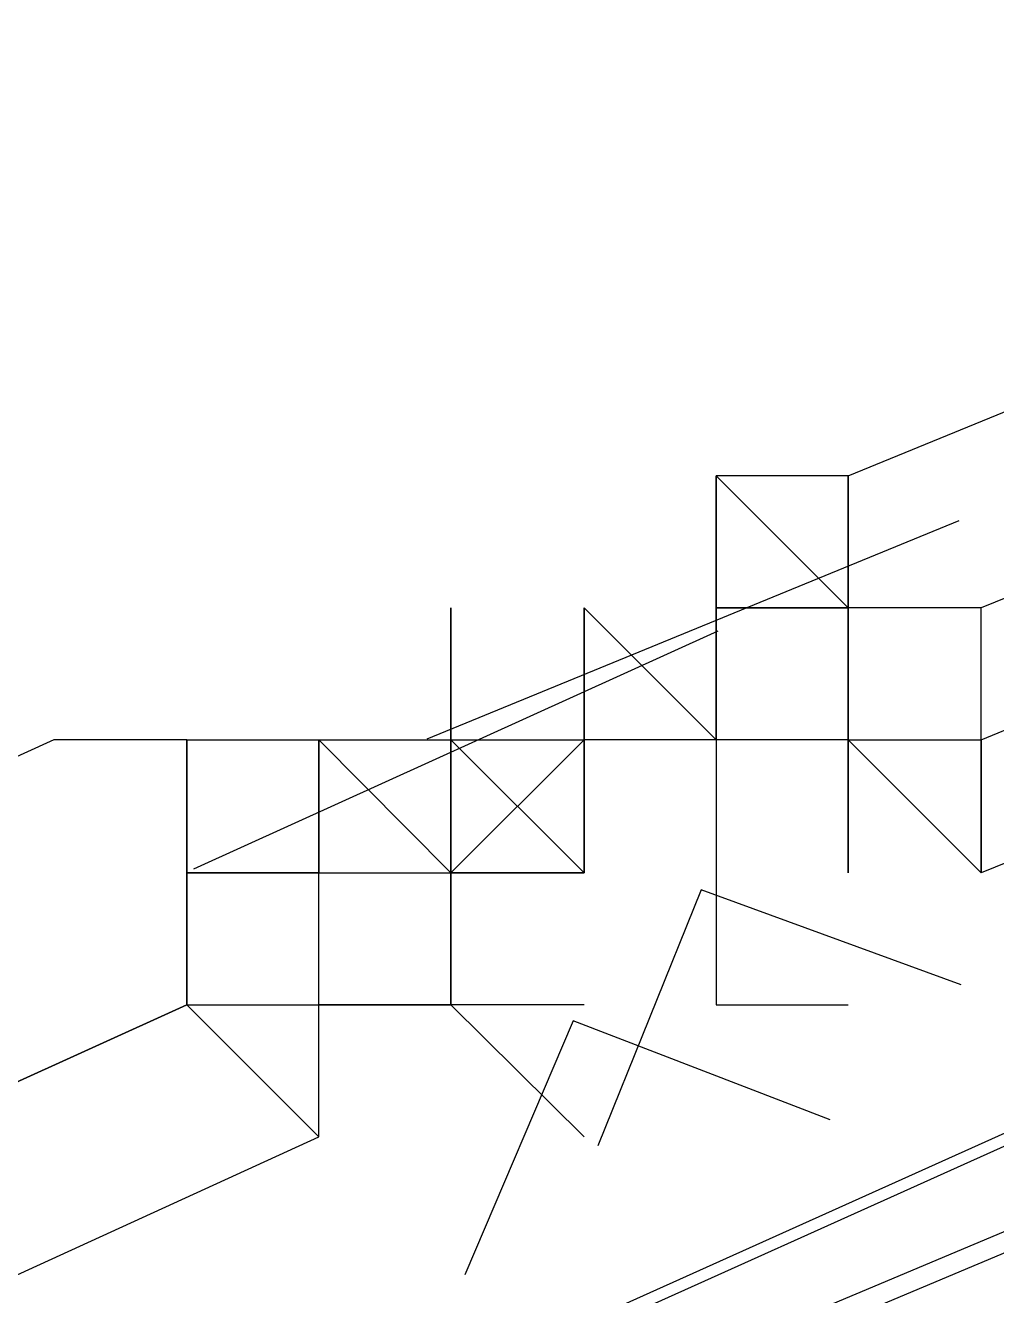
# Model space of a CAD drawing. Header units: feet. Extents: x -84 to 198, y -22 to 181.
# Drawn here: x 44.5704 to 44.6683, y 145.1618 to 145.2898 of the extents above; entities that cross this region are included whole.
import ezdxf

# ---------------------------------------------------------------- set-up
doc = ezdxf.new("R2010")
doc.units = ezdxf.units.FT
doc.layers.add('A-LINEA', color=7, linetype='CONTINUOUS')

msp = doc.modelspace()

# ---------------------------------------------------------------- linework, layer by layer
at = {"layer": 'A-LINEA'}
for p, q in [((44.6533, 145.2444), (44.64, 145.2444)), ((44.64, 145.2444), (44.64, 145.2311)), ((44.64, 145.2311), (44.64, 145.2444)), ((44.6533, 145.2444), (44.64, 145.2444)), ((44.64, 145.2444), (44.64, 145.2311)), ((44.64, 145.2311), (44.64, 145.2444)), ((44.6533, 145.2444), (44.6533, 145.2444)), ((44.6533, 145.2444), (44.6533, 145.2444)), ((44.6533, 145.2444), (44.6533, 145.2311)), ((44.6533, 145.2444), (44.6533, 145.2444)), ((44.6533, 145.2444), (44.6533, 145.2444)), ((44.6533, 145.2444), (44.6533, 145.2311)), ((44.6109, 145.2179), (44.6645, 145.2399)), ((44.6109, 145.2179), (44.6645, 145.2399)), ((44.6133, 145.2178), (44.6133, 145.2311)), ((44.6133, 145.2311), (44.6133, 145.2311)), ((44.6133, 145.2311), (44.6133, 145.2178)), ((44.6133, 145.2311), (44.6133, 145.2311)), ((44.6133, 145.2311), (44.6133, 145.2311)), ((44.6133, 145.2311), (44.6133, 145.2311)), ((44.6133, 145.2178), (44.6133, 145.2311)), ((44.6133, 145.2311), (44.6133, 145.2311)), ((44.6133, 145.2311), (44.6133, 145.2178)), ((44.6133, 145.2311), (44.6133, 145.2311)), ((44.6133, 145.2311), (44.6133, 145.2311)), ((44.6133, 145.2311), (44.6133, 145.2311)), ((44.6267, 145.2311), (44.6267, 145.2311)), ((44.6267, 145.2311), (44.6267, 145.2311)), ((44.6267, 145.2311), (44.6267, 145.2311)), ((44.6267, 145.2311), (44.6267, 145.2311)), ((44.6267, 145.2311), (44.6267, 145.2311)), ((44.6267, 145.2311), (44.6267, 145.2311)), ((44.6267, 145.2311), (44.6267, 145.2311)), ((44.6267, 145.2311), (44.6267, 145.2311)), ((44.6267, 145.2311), (44.6267, 145.2311)), ((44.6267, 145.2311), (44.6267, 145.2311)), ((44.6267, 145.2311), (44.6267, 145.2178)), ((44.6267, 145.2311), (44.6267, 145.2311)), ((44.6267, 145.2311), (44.6267, 145.2311)), ((44.6267, 145.2311), (44.6267, 145.2311)), ((44.6267, 145.2178), (44.6267, 145.2311)), ((44.6267, 145.2311), (44.6267, 145.2311)), ((44.6267, 145.2311), (44.6267, 145.2311)), ((44.6267, 145.2178), (44.6267, 145.2311)), ((44.6267, 145.2311), (44.6267, 145.2311)), ((44.6267, 145.2311), (44.6267, 145.2311)), ((44.6267, 145.2311), (44.6267, 145.2311)), ((44.6267, 145.2311), (44.6267, 145.2311)), ((44.6267, 145.2311), (44.6267, 145.2311)), ((44.6267, 145.2178), (44.6267, 145.2311)), ((44.6267, 145.2311), (44.6267, 145.2311)), ((44.6267, 145.2311), (44.6267, 145.2311)), ((44.6267, 145.2178), (44.6267, 145.2311)), ((44.6267, 145.2178), (44.6267, 145.2311)), ((44.6267, 145.2311), (44.6267, 145.2311)), ((44.6267, 145.2311), (44.6267, 145.2311)), ((44.6267, 145.2311), (44.6267, 145.2311)), ((44.6267, 145.2311), (44.6267, 145.2311)), ((44.6267, 145.2311), (44.6267, 145.2311)), ((44.6267, 145.2311), (44.6267, 145.2311)), ((44.6267, 145.2311), (44.6267, 145.2311)), ((44.6267, 145.2311), (44.6267, 145.2311)), ((44.6267, 145.2311), (44.6267, 145.2311)), ((44.6267, 145.2311), (44.6267, 145.2311)), ((44.6267, 145.2311), (44.6267, 145.2311)), ((44.6267, 145.2311), (44.6267, 145.2311)), ((44.6267, 145.2311), (44.6267, 145.2311)), ((44.6267, 145.2311), (44.6267, 145.2311)), ((44.6267, 145.2311), (44.6267, 145.2311)), ((44.6267, 145.2311), (44.6267, 145.2311)), ((44.6267, 145.2311), (44.6267, 145.2311)), ((44.6267, 145.2311), (44.6267, 145.2178)), ((44.6267, 145.2311), (44.6267, 145.2311)), ((44.6267, 145.2311), (44.6267, 145.2311)), ((44.6267, 145.2311), (44.6267, 145.2311)), ((44.6267, 145.2178), (44.6267, 145.2311)), ((44.6267, 145.2311), (44.6267, 145.2311)), ((44.6267, 145.2311), (44.6267, 145.2311)), ((44.6267, 145.2178), (44.6267, 145.2311)), ((44.6267, 145.2311), (44.6267, 145.2311)), ((44.6267, 145.2311), (44.6267, 145.2311)), ((44.6267, 145.2311), (44.6267, 145.2311)), ((44.6267, 145.2311), (44.6267, 145.2311)), ((44.6267, 145.2311), (44.6267, 145.2311)), ((44.6267, 145.2178), (44.6267, 145.2311)), ((44.6267, 145.2311), (44.6267, 145.2311)), ((44.6267, 145.2311), (44.6267, 145.2311)), ((44.6267, 145.2178), (44.6267, 145.2311)), ((44.6267, 145.2178), (44.6267, 145.2311)), ((44.6267, 145.2311), (44.6267, 145.2311)), ((44.6267, 145.2311), (44.6267, 145.2311)), ((44.6267, 145.2311), (44.6267, 145.2311)), ((44.6267, 145.2311), (44.6267, 145.2311)), ((44.6267, 145.2311), (44.6267, 145.2311)), ((44.6267, 145.2311), (44.6267, 145.2311)), ((44.6267, 145.2311), (44.6267, 145.2311)), ((44.64, 145.2311), (44.64, 145.2311)), ((44.64, 145.2311), (44.64, 145.2311)), ((44.64, 145.2311), (44.64, 145.2311)), ((44.64, 145.2311), (44.64, 145.2311)), ((44.64, 145.2311), (44.64, 145.2311)), ((44.64, 145.2311), (44.64, 145.2311)), ((44.64, 145.2178), (44.64, 145.2311)), ((44.64, 145.2311), (44.64, 145.2311)), ((44.64, 145.2311), (44.64, 145.2311)), ((44.64, 145.2311), (44.64, 145.2311)), ((44.64, 145.2311), (44.64, 145.2311)), ((44.6533, 145.2311), (44.64, 145.2311)), ((44.6533, 145.2311), (44.64, 145.2311)), ((44.6533, 145.2311), (44.64, 145.2311)), ((44.64, 145.2311), (44.64, 145.2311)), ((44.64, 145.2311), (44.64, 145.2311)), ((44.64, 145.2311), (44.64, 145.2311)), ((44.64, 145.2311), (44.64, 145.2311)), ((44.64, 145.2311), (44.64, 145.2311)), ((44.64, 145.2311), (44.64, 145.2311)), ((44.64, 145.2311), (44.64, 145.2311)), ((44.64, 145.2311), (44.64, 145.2311)), ((44.64, 145.2311), (44.64, 145.2311)), ((44.64, 145.2311), (44.64, 145.2311)), ((44.64, 145.2311), (44.64, 145.2311)), ((44.64, 145.2311), (44.64, 145.2178)), ((44.64, 145.2311), (44.64, 145.2311)), ((44.64, 145.2311), (44.64, 145.2311)), ((44.64, 145.2311), (44.64, 145.2311)), ((44.64, 145.2311), (44.64, 145.2311)), ((44.64, 145.2311), (44.64, 145.2311)), ((44.64, 145.2311), (44.64, 145.2311)), ((44.64, 145.2311), (44.64, 145.2311)), ((44.64, 145.2311), (44.64, 145.2311)), ((44.64, 145.2311), (44.64, 145.2311)), ((44.64, 145.2311), (44.64, 145.2311)), ((44.64, 145.2311), (44.64, 145.2311)), ((44.64, 145.2311), (44.64, 145.2311)), ((44.64, 145.2311), (44.64, 145.2311)), ((44.64, 145.2178), (44.64, 145.2311)), ((44.64, 145.2311), (44.64, 145.2311)), ((44.64, 145.2311), (44.64, 145.2311)), ((44.64, 145.2311), (44.64, 145.2311)), ((44.64, 145.2311), (44.64, 145.2311)), ((44.6533, 145.2311), (44.64, 145.2311)), ((44.6533, 145.2311), (44.64, 145.2311)), ((44.6533, 145.2311), (44.64, 145.2311)), ((44.64, 145.2311), (44.64, 145.2311)), ((44.64, 145.2311), (44.64, 145.2311)), ((44.64, 145.2311), (44.64, 145.2311)), ((44.64, 145.2311), (44.64, 145.2311)), ((44.64, 145.2311), (44.64, 145.2311)), ((44.64, 145.2311), (44.64, 145.2311)), ((44.64, 145.2311), (44.64, 145.2311)), ((44.64, 145.2311), (44.64, 145.2311)), ((44.64, 145.2311), (44.64, 145.2311)), ((44.64, 145.2311), (44.64, 145.2311)), ((44.64, 145.2311), (44.64, 145.2311)), ((44.64, 145.2311), (44.64, 145.2178)), ((44.64, 145.2311), (44.64, 145.2311)), ((44.64, 145.2311), (44.64, 145.2311)), ((44.64, 145.2311), (44.64, 145.2311)), ((44.64, 145.2311), (44.64, 145.2311)), ((44.64, 145.2311), (44.64, 145.2311)), ((44.64, 145.2311), (44.64, 145.2311)), ((44.64, 145.2311), (44.64, 145.2311)), ((44.6533, 145.2178), (44.6533, 145.2311)), ((44.6533, 145.2311), (44.6533, 145.2311)), ((44.6533, 145.2311), (44.6533, 145.2311)), ((44.6533, 145.2311), (44.6533, 145.2311)), ((44.6533, 145.2311), (44.6533, 145.2311)), ((44.6533, 145.2311), (44.6533, 145.2311)), ((44.6533, 145.2311), (44.6533, 145.2311)), ((44.6533, 145.2311), (44.6533, 145.2311)), ((44.6533, 145.2311), (44.6533, 145.2311)), ((44.6533, 145.2311), (44.6533, 145.2311)), ((44.6533, 145.2311), (44.6533, 145.2311)), ((44.6533, 145.2311), (44.6533, 145.2311)), ((44.6533, 145.2311), (44.6533, 145.2311)), ((44.6533, 145.2311), (44.6533, 145.2311)), ((44.6533, 145.2311), (44.6533, 145.2311)), ((44.6533, 145.2311), (44.6533, 145.2311)), ((44.6533, 145.2311), (44.6533, 145.2311)), ((44.6533, 145.2311), (44.6533, 145.2311)), ((44.6533, 145.2311), (44.6533, 145.2311)), ((44.6533, 145.2311), (44.6533, 145.2311)), ((44.6533, 145.2311), (44.6533, 145.2311)), ((44.6533, 145.2311), (44.6533, 145.2178)), ((44.6533, 145.2178), (44.6533, 145.2311)), ((44.6533, 145.2311), (44.6533, 145.2311)), ((44.6533, 145.2311), (44.6533, 145.2311)), ((44.6533, 145.2311), (44.6533, 145.2311)), ((44.6533, 145.2311), (44.6533, 145.2311)), ((44.6533, 145.2311), (44.6533, 145.2311)), ((44.6533, 145.2311), (44.6533, 145.2311)), ((44.6533, 145.2311), (44.6533, 145.2311)), ((44.6533, 145.2311), (44.6533, 145.2311)), ((44.6533, 145.2311), (44.6533, 145.2311)), ((44.6533, 145.2311), (44.6533, 145.2311)), ((44.6533, 145.2311), (44.6533, 145.2311)), ((44.6533, 145.2311), (44.6533, 145.2311)), ((44.6533, 145.2311), (44.6533, 145.2311)), ((44.6533, 145.2311), (44.6533, 145.2311)), ((44.6533, 145.2311), (44.6533, 145.2311)), ((44.6533, 145.2311), (44.6533, 145.2311)), ((44.6533, 145.2311), (44.6533, 145.2311)), ((44.6533, 145.2311), (44.6533, 145.2311)), ((44.6533, 145.2311), (44.6533, 145.2311)), ((44.6533, 145.2311), (44.6533, 145.2311)), ((44.6533, 145.2311), (44.6533, 145.2178)), ((44.5874, 145.2048), (44.6402, 145.2288)), ((44.5874, 145.2048), (44.6402, 145.2288)), ((44.5867, 145.2178), (44.5867, 145.2178)), ((44.5867, 145.2044), (44.5867, 145.2178)), ((44.5867, 145.2178), (44.5867, 145.2178)), ((44.5867, 145.2178), (44.6, 145.2178)), ((44.5867, 145.2178), (44.5867, 145.2044)), ((44.5867, 145.2178), (44.5867, 145.2178)), ((44.5867, 145.2044), (44.5867, 145.2178)), ((44.5867, 145.2178), (44.5867, 145.2178)), ((44.5867, 145.2178), (44.5867, 145.2178)), ((44.5867, 145.2178), (44.5867, 145.2178)), ((44.5867, 145.2178), (44.5867, 145.2178)), ((44.5867, 145.2178), (44.5867, 145.2178)), ((44.5867, 145.2178), (44.5867, 145.2178)), ((44.5867, 145.2044), (44.5867, 145.2178)), ((44.5867, 145.2178), (44.5867, 145.2178)), ((44.5867, 145.2178), (44.6, 145.2178)), ((44.5867, 145.2178), (44.5867, 145.2044)), ((44.5867, 145.2178), (44.5867, 145.2178)), ((44.5867, 145.2044), (44.5867, 145.2178)), ((44.5867, 145.2178), (44.5867, 145.2178)), ((44.5867, 145.2178), (44.5867, 145.2178)), ((44.5867, 145.2178), (44.5867, 145.2178)), ((44.5867, 145.2178), (44.5867, 145.2178)), ((44.5867, 145.2178), (44.5867, 145.2178)), ((44.6, 145.2178), (44.6, 145.2178)), ((44.6, 145.2178), (44.6, 145.2178)), ((44.6, 145.2178), (44.6133, 145.2178)), ((44.6, 145.2178), (44.6133, 145.2178)), ((44.6, 145.2178), (44.6133, 145.2178)), ((44.6, 145.2178), (44.6, 145.2178)), ((44.6, 145.2178), (44.6, 145.2178)), ((44.6, 145.2178), (44.6, 145.2178)), ((44.6, 145.2178), (44.6133, 145.2178)), ((44.6, 145.2044), (44.6, 145.2178)), ((44.6, 145.2178), (44.6, 145.2178)), ((44.6, 145.2178), (44.6, 145.2178)), ((44.6, 145.2178), (44.6, 145.2178)), ((44.6, 145.2178), (44.6, 145.2178)), ((44.6, 145.2178), (44.6, 145.2178)), ((44.6, 145.2178), (44.6, 145.2178)), ((44.6, 145.2178), (44.6, 145.2178)), ((44.6, 145.2178), (44.6, 145.2178)), ((44.6, 145.2178), (44.6, 145.2178)), ((44.6, 145.2178), (44.6, 145.2044)), ((44.6, 145.2178), (44.6, 145.2178)), ((44.6, 145.2178), (44.6, 145.2178)), ((44.6, 145.2178), (44.6, 145.2178)), ((44.6, 145.2178), (44.6, 145.2044)), ((44.6, 145.2178), (44.6, 145.2044)), ((44.6, 145.2178), (44.6, 145.2044)), ((44.6, 145.2178), (44.6, 145.2044)), ((44.6, 145.2178), (44.6, 145.2178)), ((44.6, 145.2178), (44.6, 145.2178)), ((44.6, 145.2178), (44.6, 145.2178)), ((44.6, 145.2178), (44.6, 145.2178)), ((44.6, 145.2178), (44.6, 145.2178)), ((44.6, 145.2178), (44.6, 145.2178)), ((44.6, 145.2178), (44.6133, 145.2178)), ((44.6, 145.2178), (44.6133, 145.2178)), ((44.6, 145.2178), (44.6133, 145.2178)), ((44.6, 145.2178), (44.6, 145.2178)), ((44.6, 145.2178), (44.6, 145.2178)), ((44.6, 145.2178), (44.6, 145.2178)), ((44.6, 145.2178), (44.6133, 145.2178)), ((44.6, 145.2044), (44.6, 145.2178)), ((44.6, 145.2178), (44.6, 145.2178)), ((44.6, 145.2178), (44.6, 145.2178)), ((44.6, 145.2178), (44.6, 145.2178)), ((44.6, 145.2178), (44.6, 145.2178)), ((44.6, 145.2178), (44.6, 145.2178)), ((44.6, 145.2178), (44.6, 145.2178)), ((44.6, 145.2178), (44.6, 145.2178)), ((44.6, 145.2178), (44.6, 145.2178)), ((44.6, 145.2178), (44.6, 145.2178)), ((44.6, 145.2178), (44.6, 145.2044)), ((44.6, 145.2178), (44.6, 145.2178)), ((44.6, 145.2178), (44.6, 145.2178)), ((44.6, 145.2178), (44.6, 145.2178)), ((44.6, 145.2178), (44.6, 145.2044)), ((44.6, 145.2178), (44.6, 145.2044)), ((44.6, 145.2178), (44.6, 145.2044)), ((44.6, 145.2178), (44.6, 145.2044)), ((44.6, 145.2178), (44.6, 145.2178)), ((44.6, 145.2178), (44.6, 145.2178)), ((44.6, 145.2178), (44.6, 145.2178)), ((44.6, 145.2178), (44.6, 145.2178)), ((44.6133, 145.2178), (44.6133, 145.2178)), ((44.6133, 145.2178), (44.6133, 145.2178)), ((44.6133, 145.2178), (44.6133, 145.2178)), ((44.6133, 145.2178), (44.6133, 145.2178)), ((44.6133, 145.2178), (44.6133, 145.2178)), ((44.6133, 145.2178), (44.6133, 145.2178)), ((44.6133, 145.2178), (44.6133, 145.2178)), ((44.6133, 145.2178), (44.6133, 145.2178)), ((44.6133, 145.2178), (44.6133, 145.2178)), ((44.6133, 145.2178), (44.6133, 145.2178)), ((44.6133, 145.2178), (44.6133, 145.2178)), ((44.6133, 145.2178), (44.6133, 145.2178)), ((44.6133, 145.2178), (44.6133, 145.2178)), ((44.6133, 145.2178), (44.6133, 145.2178)), ((44.6133, 145.2178), (44.6133, 145.2178)), ((44.6133, 145.2178), (44.6133, 145.2178)), ((44.6133, 145.2178), (44.6133, 145.2178)), ((44.6133, 145.2178), (44.6133, 145.2178)), ((44.6133, 145.2178), (44.6133, 145.2178)), ((44.6133, 145.2178), (44.6133, 145.2178)), ((44.6133, 145.2178), (44.6133, 145.2178)), ((44.6133, 145.2178), (44.6133, 145.2178)), ((44.6133, 145.2178), (44.6133, 145.2178)), ((44.6133, 145.2178), (44.6133, 145.2178)), ((44.6133, 145.2178), (44.6133, 145.2178)), ((44.6133, 145.2178), (44.6133, 145.2178)), ((44.6133, 145.2178), (44.6133, 145.2178)), ((44.6133, 145.2178), (44.6133, 145.2178)), ((44.6133, 145.2178), (44.6133, 145.2178)), ((44.6133, 145.2178), (44.6133, 145.2178)), ((44.6133, 145.2178), (44.6133, 145.2178)), ((44.6133, 145.2178), (44.6133, 145.2178)), ((44.6133, 145.2178), (44.6133, 145.2178)), ((44.6133, 145.2178), (44.6133, 145.2178)), ((44.6133, 145.2178), (44.6133, 145.2178)), ((44.6133, 145.2178), (44.6133, 145.2178)), ((44.6133, 145.2178), (44.6133, 145.2178)), ((44.6133, 145.2178), (44.6133, 145.2178)), ((44.6133, 145.2178), (44.6133, 145.2178)), ((44.6133, 145.2178), (44.6133, 145.2178)), ((44.6133, 145.2178), (44.6133, 145.2178)), ((44.6133, 145.2178), (44.6133, 145.2178)), ((44.6133, 145.2178), (44.6133, 145.2178)), ((44.6133, 145.2044), (44.6133, 145.2178)), ((44.6133, 145.2178), (44.6133, 145.2178)), ((44.6133, 145.2178), (44.6133, 145.2178)), ((44.6133, 145.2178), (44.6133, 145.2178)), ((44.6133, 145.2178), (44.6133, 145.2178)), ((44.6133, 145.2178), (44.6267, 145.2178)), ((44.6133, 145.2178), (44.6133, 145.2044)), ((44.6133, 145.2178), (44.6133, 145.2178)), ((44.6133, 145.2178), (44.6133, 145.2178)), ((44.6133, 145.2178), (44.6133, 145.2178)), ((44.6133, 145.2178), (44.6133, 145.2178)), ((44.6133, 145.2178), (44.6133, 145.2178)), ((44.6133, 145.2178), (44.6133, 145.2178)), ((44.6133, 145.2178), (44.6133, 145.2178)), ((44.6133, 145.2178), (44.6133, 145.2178)), ((44.6133, 145.2178), (44.6133, 145.2178)), ((44.6133, 145.2178), (44.6133, 145.2178)), ((44.6133, 145.2178), (44.6133, 145.2178)), ((44.6133, 145.2178), (44.6133, 145.2178)), ((44.6133, 145.2178), (44.6133, 145.2178)), ((44.6133, 145.2178), (44.6133, 145.2178)), ((44.6133, 145.2178), (44.6133, 145.2178)), ((44.6133, 145.2178), (44.6133, 145.2178)), ((44.6133, 145.2178), (44.6133, 145.2178)), ((44.6133, 145.2178), (44.6133, 145.2178)), ((44.6133, 145.2178), (44.6133, 145.2178)), ((44.6133, 145.2178), (44.6133, 145.2178)), ((44.6133, 145.2178), (44.6133, 145.2178)), ((44.6133, 145.2178), (44.6133, 145.2178)), ((44.6133, 145.2178), (44.6133, 145.2178)), ((44.6133, 145.2178), (44.6133, 145.2178)), ((44.6133, 145.2178), (44.6133, 145.2178)), ((44.6133, 145.2178), (44.6133, 145.2178)), ((44.6133, 145.2178), (44.6133, 145.2178)), ((44.6133, 145.2178), (44.6133, 145.2178)), ((44.6133, 145.2178), (44.6133, 145.2178)), ((44.6133, 145.2178), (44.6133, 145.2178)), ((44.6133, 145.2178), (44.6133, 145.2178)), ((44.6133, 145.2178), (44.6133, 145.2178)), ((44.6133, 145.2178), (44.6133, 145.2178)), ((44.6133, 145.2178), (44.6133, 145.2178)), ((44.6133, 145.2178), (44.6133, 145.2178)), ((44.6133, 145.2178), (44.6133, 145.2178)), ((44.6133, 145.2178), (44.6133, 145.2178)), ((44.6133, 145.2178), (44.6133, 145.2178)), ((44.6133, 145.2178), (44.6133, 145.2178)), ((44.6133, 145.2178), (44.6133, 145.2178)), ((44.6133, 145.2178), (44.6133, 145.2178)), ((44.6133, 145.2178), (44.6133, 145.2178)), ((44.6133, 145.2178), (44.6133, 145.2178)), ((44.6133, 145.2178), (44.6133, 145.2178)), ((44.6133, 145.2178), (44.6133, 145.2178)), ((44.6133, 145.2178), (44.6133, 145.2178)), ((44.6133, 145.2178), (44.6133, 145.2178)), ((44.6133, 145.2178), (44.6133, 145.2178)), ((44.6133, 145.2178), (44.6133, 145.2178)), ((44.6133, 145.2178), (44.6133, 145.2178)), ((44.6133, 145.2178), (44.6133, 145.2178)), ((44.6133, 145.2044), (44.6133, 145.2178)), ((44.6133, 145.2178), (44.6133, 145.2178)), ((44.6133, 145.2178), (44.6133, 145.2178)), ((44.6133, 145.2178), (44.6133, 145.2178)), ((44.6133, 145.2178), (44.6133, 145.2178)), ((44.6133, 145.2178), (44.6267, 145.2178)), ((44.6133, 145.2178), (44.6133, 145.2044)), ((44.6133, 145.2178), (44.6133, 145.2178)), ((44.6133, 145.2178), (44.6133, 145.2178)), ((44.6133, 145.2178), (44.6133, 145.2178)), ((44.6133, 145.2178), (44.6133, 145.2178)), ((44.6133, 145.2178), (44.6133, 145.2178)), ((44.6133, 145.2178), (44.6133, 145.2178)), ((44.6133, 145.2178), (44.6133, 145.2178)), ((44.6133, 145.2178), (44.6133, 145.2178)), ((44.6267, 145.2178), (44.6267, 145.2178)), ((44.64, 145.2178), (44.6267, 145.2178)), ((44.6267, 145.2044), (44.6267, 145.2178)), ((44.6267, 145.2178), (44.6267, 145.2178)), ((44.6267, 145.2178), (44.6267, 145.2178)), ((44.64, 145.2178), (44.6267, 145.2178)), ((44.6267, 145.2178), (44.6267, 145.2178)), ((44.64, 145.2178), (44.6267, 145.2178)), ((44.6267, 145.2178), (44.6267, 145.2178)), ((44.6267, 145.2178), (44.6267, 145.2178)), ((44.6267, 145.2178), (44.6267, 145.2178)), ((44.6267, 145.2178), (44.6267, 145.2178)), ((44.6267, 145.2178), (44.6267, 145.2178)), ((44.6267, 145.2178), (44.6267, 145.2178)), ((44.6267, 145.2178), (44.6267, 145.2178)), ((44.6267, 145.2178), (44.6267, 145.2178)), ((44.6267, 145.2178), (44.6267, 145.2178)), ((44.6267, 145.2178), (44.6267, 145.2178)), ((44.6267, 145.2178), (44.6267, 145.2178)), ((44.6267, 145.2178), (44.6267, 145.2178)), ((44.6267, 145.2178), (44.6267, 145.2178)), ((44.6267, 145.2178), (44.6267, 145.2178)), ((44.64, 145.2178), (44.6267, 145.2178)), ((44.6267, 145.2178), (44.6267, 145.2178)), ((44.6267, 145.2178), (44.6267, 145.2044)), ((44.6267, 145.2178), (44.6267, 145.2178)), ((44.6267, 145.2178), (44.6267, 145.2178)), ((44.6267, 145.2178), (44.6267, 145.2178)), ((44.6267, 145.2178), (44.6267, 145.2178)), ((44.6267, 145.2044), (44.6267, 145.2178)), ((44.6267, 145.2178), (44.6267, 145.2178)), ((44.6267, 145.2178), (44.6267, 145.2178)), ((44.6267, 145.2178), (44.6267, 145.2178)), ((44.6267, 145.2178), (44.6267, 145.2178)), ((44.6267, 145.2178), (44.6267, 145.2178)), ((44.6267, 145.2178), (44.6267, 145.2178)), ((44.6267, 145.2178), (44.6267, 145.2178)), ((44.6267, 145.2178), (44.6267, 145.2178)), ((44.6267, 145.2178), (44.6267, 145.2178)), ((44.6267, 145.2178), (44.6267, 145.2178)), ((44.6267, 145.2178), (44.6267, 145.2178)), ((44.6267, 145.2178), (44.6267, 145.2178)), ((44.6267, 145.2178), (44.6267, 145.2178)), ((44.6267, 145.2178), (44.6267, 145.2044)), ((44.6267, 145.2178), (44.6267, 145.2178)), ((44.6267, 145.2178), (44.6267, 145.2178)), ((44.6267, 145.2178), (44.6267, 145.2178)), ((44.6267, 145.2178), (44.6267, 145.2178)), ((44.6267, 145.2178), (44.6267, 145.2178)), ((44.6267, 145.2178), (44.6267, 145.2178)), ((44.6267, 145.2178), (44.6267, 145.2178)), ((44.6267, 145.2178), (44.6267, 145.2178)), ((44.6267, 145.2178), (44.6267, 145.2178)), ((44.64, 145.2178), (44.6267, 145.2178)), ((44.6267, 145.2044), (44.6267, 145.2178)), ((44.6267, 145.2178), (44.6267, 145.2178)), ((44.6267, 145.2178), (44.6267, 145.2178)), ((44.64, 145.2178), (44.6267, 145.2178)), ((44.6267, 145.2178), (44.6267, 145.2178)), ((44.64, 145.2178), (44.6267, 145.2178)), ((44.6267, 145.2178), (44.6267, 145.2178)), ((44.6267, 145.2178), (44.6267, 145.2178)), ((44.6267, 145.2178), (44.6267, 145.2178)), ((44.6267, 145.2178), (44.6267, 145.2178)), ((44.6267, 145.2178), (44.6267, 145.2178)), ((44.6267, 145.2178), (44.6267, 145.2178)), ((44.6267, 145.2178), (44.6267, 145.2178)), ((44.6267, 145.2178), (44.6267, 145.2178)), ((44.6267, 145.2178), (44.6267, 145.2178)), ((44.6267, 145.2178), (44.6267, 145.2178)), ((44.6267, 145.2178), (44.6267, 145.2178)), ((44.6267, 145.2178), (44.6267, 145.2178)), ((44.6267, 145.2178), (44.6267, 145.2178)), ((44.6267, 145.2178), (44.6267, 145.2178)), ((44.64, 145.2178), (44.6267, 145.2178)), ((44.6267, 145.2178), (44.6267, 145.2178)), ((44.6267, 145.2178), (44.6267, 145.2044)), ((44.6267, 145.2178), (44.6267, 145.2178)), ((44.6267, 145.2178), (44.6267, 145.2178)), ((44.6267, 145.2178), (44.6267, 145.2178)), ((44.6267, 145.2178), (44.6267, 145.2178)), ((44.6267, 145.2044), (44.6267, 145.2178)), ((44.6267, 145.2178), (44.6267, 145.2178)), ((44.6267, 145.2178), (44.6267, 145.2178)), ((44.6267, 145.2178), (44.6267, 145.2178)), ((44.6267, 145.2178), (44.6267, 145.2178)), ((44.6267, 145.2178), (44.6267, 145.2178)), ((44.6267, 145.2178), (44.6267, 145.2178)), ((44.6267, 145.2178), (44.6267, 145.2178)), ((44.6267, 145.2178), (44.6267, 145.2178)), ((44.6267, 145.2178), (44.6267, 145.2178)), ((44.6267, 145.2178), (44.6267, 145.2178)), ((44.6267, 145.2178), (44.6267, 145.2178)), ((44.6267, 145.2178), (44.6267, 145.2178)), ((44.6267, 145.2178), (44.6267, 145.2178)), ((44.6267, 145.2178), (44.6267, 145.2044)), ((44.6267, 145.2178), (44.6267, 145.2178)), ((44.6267, 145.2178), (44.6267, 145.2178)), ((44.6267, 145.2178), (44.6267, 145.2178)), ((44.6267, 145.2178), (44.6267, 145.2178)), ((44.6267, 145.2178), (44.6267, 145.2178)), ((44.6267, 145.2178), (44.6267, 145.2178)), ((44.6267, 145.2178), (44.6267, 145.2178)), ((44.6267, 145.2178), (44.6267, 145.2178)), ((44.64, 145.2178), (44.64, 145.2178)), ((44.64, 145.2178), (44.64, 145.2178)), ((44.64, 145.2178), (44.64, 145.2178)), ((44.64, 145.2178), (44.64, 145.2178)), ((44.6533, 145.2178), (44.64, 145.2178)), ((44.64, 145.2178), (44.64, 145.2178)), ((44.64, 145.2178), (44.64, 145.2178)), ((44.64, 145.2178), (44.64, 145.2178)), ((44.64, 145.2178), (44.64, 145.2178)), ((44.64, 145.2178), (44.64, 145.2178)), ((44.6533, 145.2178), (44.64, 145.2178)), ((44.64, 145.2178), (44.64, 145.2178)), ((44.64, 145.2178), (44.64, 145.2178)), ((44.64, 145.2178), (44.64, 145.2178)), ((44.64, 145.2178), (44.64, 145.2178)), ((44.64, 145.2178), (44.64, 145.2178)), ((44.64, 145.2178), (44.64, 145.2178)), ((44.64, 145.2178), (44.64, 145.2178)), ((44.64, 145.2178), (44.64, 145.2178)), ((44.64, 145.2178), (44.64, 145.2178)), ((44.64, 145.2178), (44.64, 145.2178)), ((44.64, 145.2178), (44.64, 145.2178)), ((44.64, 145.2178), (44.64, 145.2178)), ((44.64, 145.2178), (44.64, 145.2178)), ((44.64, 145.2178), (44.64, 145.2178)), ((44.64, 145.2178), (44.64, 145.2178)), ((44.64, 145.2178), (44.64, 145.2178)), ((44.64, 145.2178), (44.64, 145.2178)), ((44.64, 145.2178), (44.64, 145.2178)), ((44.64, 145.2178), (44.64, 145.2178)), ((44.64, 145.2178), (44.64, 145.2178)), ((44.64, 145.2178), (44.64, 145.2178)), ((44.64, 145.2178), (44.64, 145.2178)), ((44.64, 145.2178), (44.64, 145.2178)), ((44.64, 145.2178), (44.64, 145.2044)), ((44.64, 145.2178), (44.64, 145.2178)), ((44.64, 145.2178), (44.64, 145.2178)), ((44.64, 145.2178), (44.64, 145.2178)), ((44.64, 145.2178), (44.64, 145.2178)), ((44.64, 145.2178), (44.64, 145.2178)), ((44.64, 145.2178), (44.64, 145.2178)), ((44.64, 145.2178), (44.64, 145.2178)), ((44.64, 145.2178), (44.64, 145.2178)), ((44.64, 145.2178), (44.64, 145.2178)), ((44.64, 145.2178), (44.64, 145.2178)), ((44.64, 145.2178), (44.64, 145.2178)), ((44.64, 145.2178), (44.64, 145.2178)), ((44.6533, 145.2178), (44.64, 145.2178)), ((44.64, 145.2178), (44.64, 145.2178)), ((44.64, 145.2178), (44.64, 145.2178)), ((44.64, 145.2178), (44.64, 145.2178)), ((44.64, 145.2178), (44.64, 145.2178)), ((44.64, 145.2178), (44.64, 145.2178)), ((44.6533, 145.2178), (44.64, 145.2178)), ((44.64, 145.2178), (44.64, 145.2178)), ((44.64, 145.2178), (44.64, 145.2178)), ((44.64, 145.2178), (44.64, 145.2178)), ((44.64, 145.2178), (44.64, 145.2178)), ((44.64, 145.2178), (44.64, 145.2178)), ((44.64, 145.2178), (44.64, 145.2178)), ((44.64, 145.2178), (44.64, 145.2178)), ((44.64, 145.2178), (44.64, 145.2178)), ((44.64, 145.2178), (44.64, 145.2178)), ((44.64, 145.2178), (44.64, 145.2178)), ((44.64, 145.2178), (44.64, 145.2178)), ((44.64, 145.2178), (44.64, 145.2178)), ((44.64, 145.2178), (44.64, 145.2178)), ((44.64, 145.2178), (44.64, 145.2178)), ((44.64, 145.2178), (44.64, 145.2178)), ((44.64, 145.2178), (44.64, 145.2178)), ((44.64, 145.2178), (44.64, 145.2178)), ((44.64, 145.2178), (44.64, 145.2178)), ((44.64, 145.2178), (44.64, 145.2178)), ((44.64, 145.2178), (44.64, 145.2178)), ((44.64, 145.2178), (44.64, 145.2178)), ((44.64, 145.2178), (44.64, 145.2178)), ((44.64, 145.2178), (44.64, 145.2178)), ((44.64, 145.2178), (44.64, 145.2044)), ((44.64, 145.2178), (44.64, 145.2178)), ((44.64, 145.2178), (44.64, 145.2178)), ((44.64, 145.2178), (44.64, 145.2178)), ((44.64, 145.2178), (44.64, 145.2178)), ((44.64, 145.2178), (44.64, 145.2178)), ((44.64, 145.2178), (44.64, 145.2178)), ((44.64, 145.2178), (44.64, 145.2178)), ((44.64, 145.2178), (44.64, 145.2178)), ((44.6533, 145.2178), (44.6533, 145.2178)), ((44.6533, 145.2178), (44.6533, 145.2178)), ((44.6533, 145.2178), (44.6533, 145.2178)), ((44.6533, 145.2178), (44.6533, 145.2178)), ((44.6533, 145.2178), (44.6533, 145.2178)), ((44.6533, 145.2178), (44.6533, 145.2178)), ((44.6533, 145.2178), (44.6533, 145.2178)), ((44.6533, 145.2178), (44.6533, 145.2178)), ((44.6533, 145.2044), (44.6533, 145.2178)), ((44.6533, 145.2178), (44.6533, 145.2178)), ((44.6533, 145.2178), (44.6533, 145.2178)), ((44.6533, 145.2178), (44.6533, 145.2178)), ((44.6533, 145.2178), (44.6533, 145.2178)), ((44.6533, 145.2178), (44.6533, 145.2178)), ((44.6533, 145.2178), (44.6533, 145.2178)), ((44.6533, 145.2178), (44.6533, 145.2178)), ((44.6533, 145.2178), (44.6533, 145.2178)), ((44.6533, 145.2178), (44.6533, 145.2178)), ((44.6533, 145.2178), (44.6533, 145.2178)), ((44.6533, 145.2178), (44.6533, 145.2178)), ((44.6533, 145.2178), (44.6533, 145.2178)), ((44.6533, 145.2178), (44.6533, 145.2178)), ((44.6533, 145.2178), (44.6667, 145.2178)), ((44.6533, 145.2178), (44.6533, 145.2178)), ((44.6533, 145.2178), (44.6533, 145.2178)), ((44.6533, 145.2178), (44.6533, 145.2178)), ((44.6533, 145.2178), (44.6533, 145.2178)), ((44.6533, 145.2178), (44.6533, 145.2178)), ((44.6533, 145.2178), (44.6533, 145.2178)), ((44.6533, 145.2178), (44.6533, 145.2178)), ((44.6533, 145.2178), (44.6533, 145.2178)), ((44.6533, 145.2044), (44.6533, 145.2178)), ((44.6533, 145.2178), (44.6533, 145.2178)), ((44.6533, 145.2178), (44.6533, 145.2178)), ((44.6533, 145.2178), (44.6533, 145.2178)), ((44.6533, 145.2178), (44.6533, 145.2178)), ((44.6533, 145.2178), (44.6533, 145.2178)), ((44.6533, 145.2178), (44.6533, 145.2178)), ((44.6533, 145.2178), (44.6533, 145.2178)), ((44.6533, 145.2178), (44.6533, 145.2178)), ((44.6533, 145.2178), (44.6533, 145.2178)), ((44.6533, 145.2178), (44.6533, 145.2178)), ((44.6533, 145.2178), (44.6533, 145.2178)), ((44.6533, 145.2178), (44.6533, 145.2178)), ((44.6533, 145.2178), (44.6533, 145.2178)), ((44.6533, 145.2178), (44.6667, 145.2178)), ((44.6667, 145.2178), (44.6667, 145.2178)), ((44.6667, 145.2178), (44.6667, 145.2178)), ((44.6667, 145.2178), (44.6667, 145.2178)), ((44.6667, 145.2178), (44.6667, 145.2178)), ((44.6667, 145.2178), (44.6667, 145.2044)), ((44.6667, 145.2178), (44.6667, 145.2178)), ((44.6667, 145.2178), (44.6667, 145.2178)), ((44.6667, 145.2178), (44.6667, 145.2178)), ((44.6667, 145.2178), (44.6667, 145.2178)), ((44.6667, 145.2178), (44.6667, 145.2044)), ((44.6, 145.2044), (44.5867, 145.2044)), ((44.5867, 145.2044), (44.5867, 145.2044)), ((44.5867, 145.2044), (44.5867, 145.2044)), ((44.5867, 145.2044), (44.5867, 145.2044)), ((44.5867, 145.2044), (44.5867, 145.2044)), ((44.5867, 145.2044), (44.5867, 145.2044)), ((44.5867, 145.2044), (44.5867, 145.2044)), ((44.6, 145.2044), (44.5867, 145.2044)), ((44.5867, 145.2044), (44.5867, 145.2044)), ((44.5867, 145.2044), (44.5867, 145.2044)), ((44.5867, 145.2044), (44.6, 145.2044)), ((44.5867, 145.2044), (44.5867, 145.2044)), ((44.5867, 145.2044), (44.5867, 145.2044)), ((44.5867, 145.2044), (44.5867, 145.1911)), ((44.5867, 145.2044), (44.5867, 145.2044)), ((44.5867, 145.2044), (44.5867, 145.2044)), ((44.5867, 145.2044), (44.5867, 145.2044)), ((44.5867, 145.2044), (44.5867, 145.2044)), ((44.5867, 145.2044), (44.5867, 145.2044)), ((44.5867, 145.2044), (44.5867, 145.2044)), ((44.5867, 145.2044), (44.5867, 145.2044)), ((44.6, 145.2044), (44.5867, 145.2044)), ((44.5867, 145.2044), (44.5867, 145.2044)), ((44.5867, 145.2044), (44.5867, 145.2044)), ((44.5867, 145.2044), (44.5867, 145.2044)), ((44.5867, 145.2044), (44.5867, 145.2044)), ((44.5867, 145.2044), (44.5867, 145.2044)), ((44.5867, 145.2044), (44.5867, 145.2044)), ((44.6, 145.2044), (44.5867, 145.2044)), ((44.5867, 145.2044), (44.5867, 145.2044)), ((44.5867, 145.2044), (44.5867, 145.2044)), ((44.5867, 145.2044), (44.6, 145.2044)), ((44.5867, 145.2044), (44.5867, 145.2044)), ((44.5867, 145.2044), (44.5867, 145.2044)), ((44.5867, 145.2044), (44.5867, 145.1911)), ((44.5867, 145.2044), (44.5867, 145.2044)), ((44.5867, 145.2044), (44.5867, 145.2044)), ((44.5867, 145.2044), (44.5867, 145.2044)), ((44.5867, 145.2044), (44.5867, 145.2044)), ((44.5867, 145.2044), (44.5867, 145.2044)), ((44.5867, 145.2044), (44.5867, 145.2044)), ((44.5867, 145.2044), (44.5867, 145.2044)), ((44.6, 145.2044), (44.6, 145.2044)), ((44.6, 145.2044), (44.6, 145.2044)), ((44.6, 145.1911), (44.6, 145.2044)), ((44.6, 145.1911), (44.6, 145.2044)), ((44.6, 145.2044), (44.6, 145.2044)), ((44.6, 145.2044), (44.6, 145.2044)), ((44.6, 145.2044), (44.6, 145.2044)), ((44.6, 145.2044), (44.6, 145.2044)), ((44.6, 145.2044), (44.6, 145.2044)), ((44.6, 145.2044), (44.6, 145.2044)), ((44.6, 145.2044), (44.6, 145.2044)), ((44.6, 145.1911), (44.6, 145.2044)), ((44.6, 145.2044), (44.6, 145.2044)), ((44.6, 145.2044), (44.6, 145.2044)), ((44.6, 145.2044), (44.6, 145.2044)), ((44.6, 145.2044), (44.6, 145.2044)), ((44.6, 145.2044), (44.6, 145.2044)), ((44.6, 145.2044), (44.6, 145.2044)), ((44.6, 145.2044), (44.6, 145.2044)), ((44.6, 145.2044), (44.6, 145.2044)), ((44.6, 145.2044), (44.6, 145.2044)), ((44.6, 145.2044), (44.6, 145.2044)), ((44.6, 145.2044), (44.6, 145.2044)), ((44.6, 145.2044), (44.6, 145.2044)), ((44.6, 145.1911), (44.6, 145.2044)), ((44.6, 145.1911), (44.6, 145.2044)), ((44.6, 145.2044), (44.6, 145.2044)), ((44.6, 145.2044), (44.6, 145.2044)), ((44.6, 145.2044), (44.6, 145.2044)), ((44.6, 145.2044), (44.6, 145.2044)), ((44.6, 145.2044), (44.6, 145.2044)), ((44.6, 145.2044), (44.6, 145.2044)), ((44.6, 145.2044), (44.6, 145.2044)), ((44.6, 145.1911), (44.6, 145.2044)), ((44.6, 145.2044), (44.6, 145.2044)), ((44.6, 145.2044), (44.6, 145.2044)), ((44.6, 145.2044), (44.6, 145.2044)), ((44.6, 145.2044), (44.6, 145.2044)), ((44.6, 145.2044), (44.6, 145.2044)), ((44.6, 145.2044), (44.6, 145.2044)), ((44.6, 145.2044), (44.6, 145.2044)), ((44.6, 145.2044), (44.6, 145.2044)), ((44.6, 145.2044), (44.6, 145.2044)), ((44.6, 145.2044), (44.6, 145.2044)), ((44.6133, 145.2044), (44.6133, 145.2044)), ((44.6133, 145.2044), (44.6133, 145.2044)), ((44.6133, 145.2044), (44.6267, 145.2044)), ((44.6133, 145.1911), (44.6133, 145.2044)), ((44.6133, 145.2044), (44.6133, 145.2044)), ((44.6133, 145.2044), (44.6133, 145.2044)), ((44.6133, 145.2044), (44.6133, 145.2044)), ((44.6133, 145.2044), (44.6133, 145.2044)), ((44.6133, 145.2044), (44.6133, 145.2044)), ((44.6133, 145.2044), (44.6133, 145.2044)), ((44.6133, 145.2044), (44.6133, 145.2044)), ((44.6133, 145.2044), (44.6133, 145.2044)), ((44.6133, 145.2044), (44.6133, 145.1911)), ((44.6133, 145.2044), (44.6133, 145.1911)), ((44.6133, 145.2044), (44.6133, 145.1911)), ((44.6267, 145.2044), (44.6133, 145.2044)), ((44.6133, 145.2044), (44.6133, 145.2044)), ((44.6133, 145.2044), (44.6133, 145.2044)), ((44.6133, 145.2044), (44.6133, 145.2044)), ((44.6133, 145.2044), (44.6133, 145.2044)), ((44.6133, 145.2044), (44.6133, 145.2044)), ((44.6133, 145.2044), (44.6133, 145.2044)), ((44.6133, 145.2044), (44.6133, 145.2044)), ((44.6133, 145.2044), (44.6133, 145.2044)), ((44.6133, 145.2044), (44.6133, 145.2044)), ((44.6133, 145.2044), (44.6133, 145.2044)), ((44.6133, 145.2044), (44.6133, 145.2044)), ((44.6133, 145.2044), (44.6133, 145.2044)), ((44.6133, 145.2044), (44.6133, 145.2044)), ((44.6133, 145.2044), (44.6133, 145.2044)), ((44.6133, 145.2044), (44.6133, 145.2044)), ((44.6133, 145.2044), (44.6133, 145.2044)), ((44.6133, 145.2044), (44.6133, 145.2044)), ((44.6133, 145.2044), (44.6133, 145.2044)), ((44.6133, 145.2044), (44.6133, 145.2044)), ((44.6133, 145.2044), (44.6133, 145.2044)), ((44.6133, 145.2044), (44.6133, 145.2044)), ((44.6133, 145.2044), (44.6133, 145.2044)), ((44.6133, 145.2044), (44.6133, 145.2044)), ((44.6133, 145.2044), (44.6133, 145.2044)), ((44.6133, 145.2044), (44.6133, 145.2044)), ((44.6133, 145.2044), (44.6133, 145.2044)), ((44.6133, 145.2044), (44.6133, 145.2044)), ((44.6133, 145.2044), (44.6133, 145.2044)), ((44.6133, 145.2044), (44.6133, 145.2044)), ((44.6133, 145.2044), (44.6133, 145.2044)), ((44.6133, 145.2044), (44.6133, 145.2044)), ((44.6133, 145.2044), (44.6133, 145.2044)), ((44.6133, 145.2044), (44.6133, 145.2044)), ((44.6133, 145.2044), (44.6133, 145.2044)), ((44.6133, 145.2044), (44.6133, 145.2044)), ((44.6133, 145.2044), (44.6267, 145.2044)), ((44.6133, 145.1911), (44.6133, 145.2044)), ((44.6133, 145.2044), (44.6133, 145.2044)), ((44.6133, 145.2044), (44.6133, 145.2044)), ((44.6133, 145.2044), (44.6133, 145.2044)), ((44.6133, 145.2044), (44.6133, 145.2044)), ((44.6133, 145.2044), (44.6133, 145.2044)), ((44.6133, 145.2044), (44.6133, 145.2044)), ((44.6133, 145.2044), (44.6133, 145.2044)), ((44.6133, 145.2044), (44.6133, 145.2044)), ((44.6133, 145.2044), (44.6133, 145.1911)), ((44.6133, 145.2044), (44.6133, 145.1911)), ((44.6133, 145.2044), (44.6133, 145.1911)), ((44.6267, 145.2044), (44.6133, 145.2044)), ((44.6133, 145.2044), (44.6133, 145.2044)), ((44.6133, 145.2044), (44.6133, 145.2044)), ((44.6133, 145.2044), (44.6133, 145.2044)), ((44.6133, 145.2044), (44.6133, 145.2044)), ((44.6133, 145.2044), (44.6133, 145.2044)), ((44.6133, 145.2044), (44.6133, 145.2044)), ((44.6133, 145.2044), (44.6133, 145.2044)), ((44.6133, 145.2044), (44.6133, 145.2044)), ((44.6133, 145.2044), (44.6133, 145.2044)), ((44.6133, 145.2044), (44.6133, 145.2044)), ((44.6133, 145.2044), (44.6133, 145.2044)), ((44.6133, 145.2044), (44.6133, 145.2044)), ((44.6133, 145.2044), (44.6133, 145.2044)), ((44.6133, 145.2044), (44.6133, 145.2044)), ((44.6133, 145.2044), (44.6133, 145.2044)), ((44.6133, 145.2044), (44.6133, 145.2044)), ((44.6133, 145.2044), (44.6133, 145.2044)), ((44.6133, 145.2044), (44.6133, 145.2044)), ((44.6133, 145.2044), (44.6133, 145.2044)), ((44.6133, 145.2044), (44.6133, 145.2044)), ((44.6133, 145.2044), (44.6133, 145.2044)), ((44.6133, 145.2044), (44.6133, 145.2044)), ((44.6133, 145.2044), (44.6133, 145.2044)), ((44.6133, 145.2044), (44.6133, 145.2044)), ((44.6133, 145.2044), (44.6133, 145.2044)), ((44.6133, 145.2044), (44.6133, 145.2044)), ((44.6133, 145.2044), (44.6133, 145.2044)), ((44.6133, 145.2044), (44.6133, 145.2044)), ((44.6133, 145.2044), (44.6133, 145.2044)), ((44.6133, 145.2044), (44.6133, 145.2044)), ((44.6133, 145.2044), (44.6133, 145.2044)), ((44.6133, 145.2044), (44.6133, 145.2044)), ((44.6133, 145.2044), (44.6133, 145.2044)), ((44.6267, 145.2044), (44.6267, 145.2044)), ((44.6267, 145.2044), (44.6267, 145.2044)), ((44.6267, 145.2044), (44.6267, 145.2044)), ((44.6267, 145.2044), (44.6267, 145.2044)), ((44.6267, 145.2044), (44.6267, 145.2044)), ((44.6267, 145.2044), (44.6267, 145.2044)), ((44.6267, 145.2044), (44.6267, 145.2044)), ((44.6267, 145.2044), (44.6267, 145.2044)), ((44.6267, 145.2044), (44.6267, 145.2044)), ((44.6267, 145.2044), (44.6267, 145.2044)), ((44.6267, 145.2044), (44.6267, 145.2044)), ((44.6267, 145.2044), (44.6267, 145.2044)), ((44.6267, 145.2044), (44.6267, 145.2044)), ((44.6267, 145.2044), (44.6267, 145.2044)), ((44.6267, 145.2044), (44.6267, 145.2044)), ((44.6267, 145.2044), (44.6267, 145.2044)), ((44.6267, 145.2044), (44.6267, 145.2044)), ((44.6267, 145.2044), (44.6267, 145.2044)), ((44.6267, 145.2044), (44.6267, 145.2044)), ((44.6267, 145.2044), (44.6267, 145.2044)), ((44.6267, 145.2044), (44.6267, 145.2044)), ((44.6267, 145.2044), (44.6267, 145.2044)), ((44.6267, 145.2044), (44.6267, 145.2044)), ((44.6267, 145.2044), (44.6267, 145.2044)), ((44.6267, 145.2044), (44.6267, 145.2044)), ((44.6267, 145.2044), (44.6267, 145.2044)), ((44.6267, 145.2044), (44.6267, 145.2044)), ((44.6267, 145.2044), (44.6267, 145.2044)), ((44.6267, 145.2044), (44.6267, 145.2044)), ((44.6267, 145.2044), (44.6267, 145.2044)), ((44.6267, 145.2044), (44.6267, 145.2044)), ((44.6267, 145.2044), (44.6267, 145.2044)), ((44.6267, 145.2044), (44.6267, 145.2044)), ((44.6267, 145.2044), (44.6267, 145.2044)), ((44.6267, 145.2044), (44.6267, 145.2044)), ((44.6267, 145.2044), (44.6267, 145.2044)), ((44.6267, 145.2044), (44.6267, 145.2044)), ((44.6267, 145.2044), (44.6267, 145.2044)), ((44.6267, 145.2044), (44.6267, 145.2044)), ((44.6267, 145.2044), (44.6267, 145.2044)), ((44.6267, 145.2044), (44.6267, 145.2044)), ((44.6267, 145.2044), (44.6267, 145.2044)), ((44.6267, 145.2044), (44.6267, 145.2044)), ((44.6267, 145.2044), (44.6267, 145.2044)), ((44.6267, 145.2044), (44.6267, 145.2044)), ((44.6267, 145.2044), (44.6267, 145.2044)), ((44.6267, 145.2044), (44.6267, 145.2044)), ((44.6267, 145.2044), (44.6267, 145.2044)), ((44.6267, 145.2044), (44.6267, 145.2044)), ((44.6267, 145.2044), (44.6267, 145.2044)), ((44.6267, 145.2044), (44.6267, 145.2044)), ((44.6267, 145.2044), (44.6267, 145.2044)), ((44.6267, 145.2044), (44.6267, 145.2044)), ((44.6267, 145.2044), (44.6267, 145.2044)), ((44.6267, 145.2044), (44.6267, 145.2044)), ((44.6267, 145.2044), (44.6267, 145.2044)), ((44.6267, 145.2044), (44.6267, 145.2044)), ((44.6267, 145.2044), (44.6267, 145.2044)), ((44.6267, 145.2044), (44.6267, 145.2044)), ((44.6267, 145.2044), (44.6267, 145.2044)), ((44.6267, 145.2044), (44.6267, 145.2044)), ((44.6267, 145.2044), (44.6267, 145.2044)), ((44.6267, 145.2044), (44.6267, 145.2044)), ((44.6267, 145.2044), (44.6267, 145.2044)), ((44.6267, 145.2044), (44.6267, 145.2044)), ((44.6267, 145.2044), (44.6267, 145.2044)), ((44.64, 145.2044), (44.64, 145.2044)), ((44.64, 145.2044), (44.64, 145.2044)), ((44.64, 145.2044), (44.64, 145.2044)), ((44.64, 145.2044), (44.64, 145.2044)), ((44.64, 145.2044), (44.64, 145.2044)), ((44.64, 145.2044), (44.64, 145.2044)), ((44.64, 145.2044), (44.64, 145.2044)), ((44.64, 145.2044), (44.64, 145.2044)), ((44.64, 145.2044), (44.64, 145.2044)), ((44.64, 145.2044), (44.64, 145.2044)), ((44.64, 145.2044), (44.64, 145.2044)), ((44.64, 145.2044), (44.64, 145.2044)), ((44.64, 145.2044), (44.64, 145.2044)), ((44.64, 145.2044), (44.64, 145.2044)), ((44.64, 145.2044), (44.64, 145.2044)), ((44.64, 145.2044), (44.64, 145.2044)), ((44.64, 145.2044), (44.64, 145.2044)), ((44.64, 145.2044), (44.64, 145.2044)), ((44.64, 145.2044), (44.64, 145.2044)), ((44.64, 145.2044), (44.64, 145.2044)), ((44.64, 145.2044), (44.64, 145.2044)), ((44.64, 145.2044), (44.64, 145.2044)), ((44.64, 145.2044), (44.64, 145.2044)), ((44.64, 145.2044), (44.64, 145.2044)), ((44.64, 145.2044), (44.64, 145.2044)), ((44.64, 145.2044), (44.64, 145.2044)), ((44.64, 145.2044), (44.64, 145.2044)), ((44.64, 145.2044), (44.64, 145.2044)), ((44.6533, 145.2044), (44.6533, 145.2044)), ((44.6533, 145.2044), (44.6533, 145.2044)), ((44.6533, 145.2044), (44.6533, 145.2044)), ((44.6533, 145.2044), (44.6533, 145.2044)), ((44.6667, 145.2044), (44.6667, 145.2044)), ((44.6667, 145.2044), (44.6667, 145.2044)), ((44.6667, 145.2044), (44.6667, 145.2044)), ((44.6667, 145.2044), (44.6667, 145.2044)), ((44.6667, 145.2044), (44.6667, 145.2044)), ((44.6667, 145.2044), (44.6667, 145.2044)), ((44.6667, 145.2044), (44.6667, 145.2044)), ((44.6667, 145.2044), (44.6667, 145.2044)), ((44.6667, 145.2044), (44.6667, 145.2044)), ((44.6667, 145.2044), (44.6667, 145.2044)), ((44.6667, 145.2044), (44.6667, 145.2044)), ((44.6667, 145.2044), (44.6667, 145.2044)), ((44.6667, 145.2044), (44.6667, 145.2044)), ((44.6667, 145.2044), (44.6667, 145.2044)), ((44.6667, 145.2044), (44.6667, 145.2044)), ((44.6667, 145.2044), (44.6667, 145.2044)), ((44.6667, 145.2044), (44.6667, 145.2044)), ((44.6667, 145.2044), (44.6667, 145.2044)), ((44.6667, 145.2044), (44.6667, 145.2044)), ((44.6667, 145.2044), (44.6667, 145.2044)), ((44.5867, 145.1911), (44.5867, 145.1911)), ((44.5867, 145.1911), (44.5867, 145.1911)), ((44.5867, 145.1911), (44.5867, 145.1911)), ((44.5867, 145.1911), (44.6, 145.1911)), ((44.5867, 145.1911), (44.5867, 145.1911)), ((44.5867, 145.1911), (44.5867, 145.1911)), ((44.5867, 145.1911), (44.5867, 145.1911)), ((44.5867, 145.1911), (44.5867, 145.1911)), ((44.5867, 145.1911), (44.5867, 145.1911)), ((44.5867, 145.1911), (44.5867, 145.1911)), ((44.5867, 145.1911), (44.5867, 145.1911)), ((44.5867, 145.1911), (44.6, 145.1911)), ((44.5867, 145.1911), (44.5867, 145.1911)), ((44.5867, 145.1911), (44.5867, 145.1911)), ((44.5867, 145.1911), (44.5867, 145.1911)), ((44.5867, 145.1911), (44.5867, 145.1911)), ((44.6, 145.1911), (44.6, 145.1911)), ((44.6, 145.1778), (44.6, 145.1911)), ((44.6, 145.1911), (44.6, 145.1911)), ((44.6, 145.1911), (44.6, 145.1911)), ((44.6, 145.1911), (44.6, 145.1911)), ((44.6, 145.1911), (44.6, 145.1911)), ((44.6, 145.1911), (44.6, 145.1911)), ((44.6, 145.1911), (44.6, 145.1911)), ((44.6, 145.1911), (44.6, 145.1911)), ((44.6, 145.1911), (44.6, 145.1911)), ((44.6, 145.1911), (44.6133, 145.1911)), ((44.6, 145.1911), (44.6, 145.1911)), ((44.6, 145.1911), (44.6, 145.1911)), ((44.6, 145.1911), (44.6, 145.1911)), ((44.6, 145.1911), (44.6, 145.1911)), ((44.6, 145.1911), (44.6, 145.1911)), ((44.6, 145.1911), (44.6, 145.1911)), ((44.6, 145.1911), (44.6, 145.1911)), ((44.6, 145.1911), (44.6, 145.1911)), ((44.6, 145.1911), (44.6, 145.1911)), ((44.6, 145.1911), (44.6, 145.1911)), ((44.6133, 145.1911), (44.6, 145.1911)), ((44.6, 145.1911), (44.6, 145.1911)), ((44.6, 145.1778), (44.6, 145.1911)), ((44.6, 145.1911), (44.6, 145.1911)), ((44.6, 145.1911), (44.6, 145.1911)), ((44.6, 145.1911), (44.6, 145.1911)), ((44.6, 145.1911), (44.6, 145.1911)), ((44.6, 145.1911), (44.6, 145.1911)), ((44.6, 145.1911), (44.6, 145.1911)), ((44.6, 145.1911), (44.6, 145.1911)), ((44.6, 145.1911), (44.6, 145.1911)), ((44.6, 145.1911), (44.6133, 145.1911)), ((44.6, 145.1911), (44.6, 145.1911)), ((44.6, 145.1911), (44.6, 145.1911)), ((44.6, 145.1911), (44.6, 145.1911)), ((44.6, 145.1911), (44.6, 145.1911)), ((44.6, 145.1911), (44.6, 145.1911)), ((44.6, 145.1911), (44.6, 145.1911)), ((44.6, 145.1911), (44.6, 145.1911)), ((44.6, 145.1911), (44.6, 145.1911)), ((44.6, 145.1911), (44.6, 145.1911)), ((44.6, 145.1911), (44.6, 145.1911)), ((44.6133, 145.1911), (44.6, 145.1911)), ((44.6267, 145.1911), (44.6133, 145.1911)), ((44.6133, 145.1911), (44.6133, 145.1911)), ((44.6133, 145.1911), (44.6133, 145.1911)), ((44.6133, 145.1911), (44.6133, 145.1911)), ((44.6133, 145.1911), (44.6133, 145.1911)), ((44.6133, 145.1911), (44.6133, 145.1911)), ((44.6133, 145.1911), (44.6133, 145.1911)), ((44.6133, 145.1911), (44.6133, 145.1911)), ((44.6267, 145.1911), (44.6133, 145.1911)), ((44.6133, 145.1911), (44.6133, 145.1911)), ((44.6133, 145.1911), (44.6133, 145.1911)), ((44.6133, 145.1911), (44.6133, 145.1911)), ((44.6133, 145.1911), (44.6133, 145.1911)), ((44.6133, 145.1911), (44.6133, 145.1911)), ((44.6133, 145.1911), (44.6133, 145.1911)), ((44.6133, 145.1911), (44.6133, 145.1911)), ((44.6267, 145.1911), (44.6267, 145.1911)), ((44.6267, 145.1911), (44.6267, 145.1911)), ((44.64, 145.1911), (44.64, 145.1911)), ((44.64, 145.1911), (44.64, 145.1911)), ((44.64, 145.1911), (44.64, 145.1911)), ((44.64, 145.1911), (44.64, 145.1911)), ((44.6533, 145.1911), (44.6533, 145.1911)), ((44.6533, 145.1911), (44.6533, 145.1911)), ((44.6, 145.1778), (44.6, 145.1778)), ((44.6, 145.1778), (44.6, 145.1778)), ((44.6, 145.1778), (44.6, 145.1778)), ((44.6, 145.1778), (44.6, 145.1778)), ((44.6, 145.1778), (44.6, 145.1778)), ((44.6, 145.1778), (44.6, 145.1778)), ((44.6, 145.1778), (44.6, 145.1778)), ((44.6, 145.1778), (44.6, 145.1778)), ((44.6, 145.1778), (44.6, 145.1778)), ((44.6, 145.1778), (44.6, 145.1778)), ((44.6, 145.1778), (44.6, 145.1778)), ((44.6, 145.1778), (44.6, 145.1778)), ((44.6, 145.1778), (44.6, 145.1778)), ((44.6, 145.1778), (44.6, 145.1778)), ((44.6, 145.1778), (44.6, 145.1778)), ((44.6, 145.1778), (44.6, 145.1778)), ((44.6, 145.1778), (44.6, 145.1778)), ((44.6, 145.1778), (44.6, 145.1778)), ((44.6, 145.1778), (44.6, 145.1778)), ((44.6, 145.1778), (44.6, 145.1778)), ((44.6, 145.1778), (44.6, 145.1778)), ((44.6, 145.1778), (44.6, 145.1778)), ((44.6, 145.1778), (44.6, 145.1778)), ((44.6, 145.1778), (44.6, 145.1778)), ((44.6267, 145.1778), (44.6267, 145.1778)), ((44.6267, 145.1778), (44.6267, 145.1778)), ((44.6267, 145.1778), (44.6267, 145.1778)), ((44.6267, 145.1778), (44.6267, 145.1778))]:
    msp.add_line(p, q, dxfattribs=at)
for points in [[(44.6533, 145.2444), (48.2933, 146.7378), (48.3067, 146.7378), (48.3067, 146.7244), (44.6667, 145.2311), (44.6533, 145.2311), (44.6533, 145.2444)], [(44.6533, 145.2444), (48.2933, 146.7378), (48.3067, 146.7378), (48.3067, 146.7244), (44.6667, 145.2311), (44.6533, 145.2311), (44.6533, 145.2444)], [(44.6667, 145.2178), (48.3067, 146.7244), (48.32, 146.7111), (48.32, 146.6978), (44.6667, 145.2044), (44.6667, 145.2178)], [(44.6667, 145.2178), (48.3067, 146.7244), (48.32, 146.7111), (48.32, 146.6978), (44.6667, 145.2044), (44.6667, 145.2178)], [(44.6533, 145.2311), (44.64, 145.2311), (44.6533, 145.2311), (44.64, 145.2444)], [(44.6533, 145.2311), (44.64, 145.2311), (44.6533, 145.2311), (44.64, 145.2444)], [(44.6667, 145.2044), (44.6533, 145.2178), (44.6667, 145.2178), (44.6667, 145.2311), (44.6533, 145.2311), (44.6533, 145.2444)], [(44.6667, 145.2044), (44.6533, 145.2178), (44.6667, 145.2178), (44.6667, 145.2311), (44.6533, 145.2311), (44.6533, 145.2444)], [(44.7333, 144.5778), (45.0133, 144.6844), (44.7867, 145.2311), (44.52, 145.1111), (44.7333, 144.5778)], [(44.7333, 144.5778), (45.0133, 144.6844), (44.7867, 145.2311), (44.52, 145.1111), (44.7333, 144.5778)], [(44.6133, 145.2311), (44.6133, 145.2178), (44.6133, 145.2044), (44.6133, 145.2044)], [(44.6267, 145.2311), (44.6267, 145.2311), (44.6267, 145.2178), (44.6133, 145.2044)], [(44.6267, 145.2311), (44.6267, 145.2311), (44.6267, 145.2178), (44.6133, 145.2044)], [(44.6133, 145.2311), (44.6133, 145.2178), (44.6133, 145.2044), (44.6133, 145.2044)], [(44.6267, 145.2311), (44.6267, 145.2311), (44.6267, 145.2178), (44.6133, 145.2044)], [(44.6267, 145.2311), (44.6267, 145.2311), (44.6267, 145.2178), (44.6133, 145.2044)], [(44.6267, 145.2311), (44.64, 145.2178), (44.64, 145.2044), (44.64, 145.1911), (44.6533, 145.1911)], [(44.6267, 145.2311), (44.64, 145.2178), (44.64, 145.2044), (44.64, 145.1911), (44.6533, 145.1911)], [(44.64, 145.2311), (44.64, 145.2311), (44.64, 145.2311), (44.64, 145.2178), (44.64, 145.2178)], [(44.6533, 145.2311), (44.64, 145.2311), (44.6533, 145.2311), (44.64, 145.2311)], [(44.64, 145.2311), (44.64, 145.2311), (44.64, 145.2311), (44.64, 145.2178), (44.64, 145.2178)], [(44.6533, 145.2311), (44.64, 145.2311), (44.6533, 145.2311), (44.64, 145.2311)], [(44.5733, 145.2178), (40.9867, 143.5778), (41, 143.5644), (44.5867, 145.1911), (44.5867, 145.2178), (44.5733, 145.2178)], [(44.5733, 145.2178), (40.9867, 143.5778), (41, 143.5644), (44.5867, 145.1911), (44.5867, 145.2178), (44.5733, 145.2178)], [(45, 144.6978), (44.7467, 144.5778), (44.4933, 145.0978), (44.76, 145.2178), (45, 144.6978)], [(45, 144.6978), (44.7467, 144.5778), (44.4933, 145.0978), (44.76, 145.2178), (45, 144.6978)], [(44.7467, 144.5911), (45, 144.6978), (44.7867, 145.2178), (44.5333, 145.1111), (44.7467, 144.5911)], [(44.7467, 144.5911), (45, 144.6978), (44.7867, 145.2178), (44.5333, 145.1111), (44.7467, 144.5911)], [(44.6, 145.1778), (44.5867, 145.1911), (44.5867, 145.2044), (44.5867, 145.2178), (44.5733, 145.2178)], [(44.6, 145.1778), (44.5867, 145.1911), (44.5867, 145.2044), (44.5867, 145.2178), (44.5733, 145.2178)], [(44.5867, 145.2178), (44.5867, 145.2044), (44.5867, 145.2178), (44.5867, 145.2044)], [(44.5867, 145.2178), (44.5867, 145.2044), (44.5867, 145.2178), (44.5867, 145.2044)], [(44.6, 145.2178), (44.6133, 145.2178), (44.6267, 145.2044)], [(44.6, 145.2178), (44.6133, 145.2044), (44.6133, 145.1911), (44.6267, 145.1778)], [(44.6, 145.2178), (44.6133, 145.2178), (44.6267, 145.2044)], [(44.6, 145.2178), (44.6133, 145.2044), (44.6133, 145.1911), (44.6267, 145.1778)], [(44.6133, 145.2178), (44.6133, 145.2044), (44.6133, 145.2178), (44.6133, 145.2044)], [(44.6133, 145.2178), (44.6133, 145.2044), (44.6133, 145.2178), (44.6133, 145.2044)], [(44.6533, 145.2178), (44.6533, 145.2044), (44.6533, 145.2178)], [(44.6533, 145.2178), (44.6533, 145.2044), (44.6533, 145.2178)], [(44.9867, 144.6978), (44.7467, 144.5911), (44.5067, 145.0978), (44.76, 145.2044), (44.9867, 144.6978)], [(44.9867, 144.6978), (44.7467, 144.5911), (44.5067, 145.0978), (44.76, 145.2044), (44.9867, 144.6978)], [(44.6, 145.2044), (44.6133, 145.2044), (44.6267, 145.2044)], [(44.6, 145.2044), (44.6133, 145.2044), (44.6267, 145.2044)], [(44.6647, 145.1931), (44.6385, 145.2027), (44.6281, 145.1769)], [(44.6647, 145.1931), (44.6385, 145.2027), (44.6281, 145.1769)], [(44.5867, 145.1911), (41, 143.5644), (41, 143.5511), (41, 143.5378), (41.0133, 143.5378), (44.6, 145.1778), (44.5867, 145.1911)], [(44.5867, 145.1911), (41, 143.5644), (41, 143.5511), (41, 143.5378), (41.0133, 143.5378), (44.6, 145.1778), (44.5867, 145.1911)], [(44.6515, 145.1795), (44.6256, 145.1895), (44.6147, 145.1639)], [(44.6515, 145.1795), (44.6256, 145.1895), (44.6147, 145.1639)]]:
    msp.add_lwpolyline(points, dxfattribs=at)

doc.saveas('drawing.dxf')
